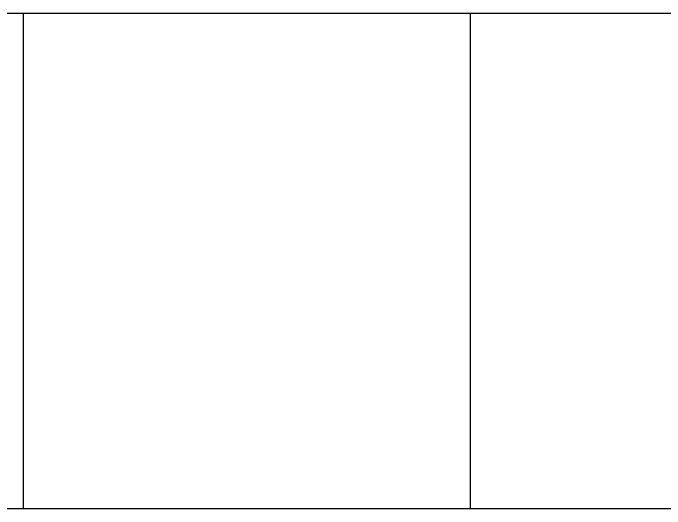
# Model space of a CAD drawing. Header units: metres. Extents: x -57 to 501, y 45 to 307.
# Drawn here: x 298.851 to 302.601, y 100.158 to 103.009 of the extents above; entities that cross this region are included whole.
import ezdxf

# ---------------------------------------------------------------- set-up
doc = ezdxf.new("R2010")
doc.units = ezdxf.units.M

msp = doc.modelspace()

# ---------------------------------------------------------------- linework, layer by layer
at = {"color": 251, "true_color": 0x636466}
for p, q in [((298.7892, 103.009), (298.9084, 103.009)), ((298.9084, 103.009), (298.9084, 100.1581)), ((298.9084, 103.009), (301.4822, 103.009)), ((301.4822, 100.1581), (301.4822, 103.009)), ((301.4822, 103.009), (304.5888, 103.009)), ((298.9084, 100.1581), (298.7916, 100.1581)), ((298.9108, 100.1581), (298.9084, 100.1581)), ((301.4822, 100.1581), (298.9108, 100.1581)), ((301.4846, 100.1581), (301.4822, 100.1581)), ((304.5888, 100.1581), (301.4846, 100.1581))]:
    msp.add_line(p, q, dxfattribs=at)

doc.saveas('drawing.dxf')
